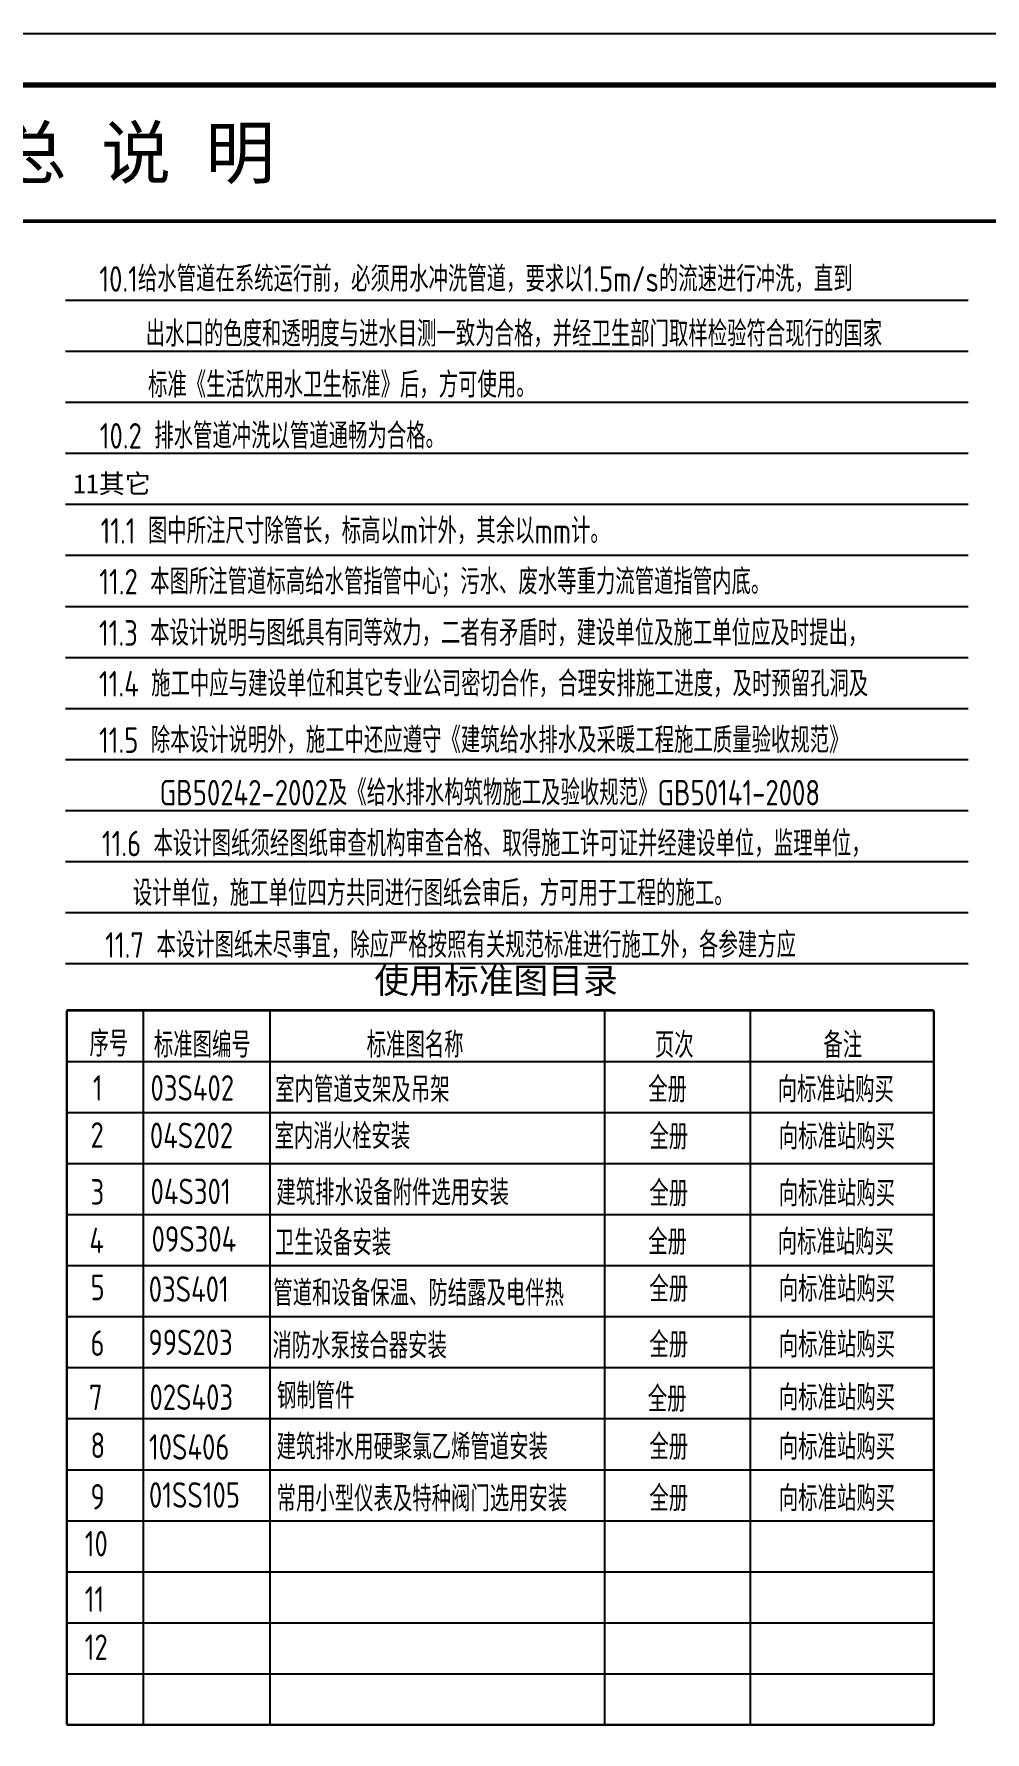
# Model space of a CAD drawing. Extents: x 888742 to 1277419, y 9079 to 622358.
# Drawn here: x 1080374 to 1099023, y 506798 to 540074 of the extents above; entities that cross this region are included whole.
import ezdxf

# ---------------------------------------------------------------- set-up
doc = ezdxf.new("R2010")
doc.units = 0
doc.header["$LTSCALE"] = 1000
doc.header["$MEASUREMENT"] = 0
doc.linetypes.add('CENTER2', pattern=[1.125, 0.75, -0.125, 0.125, -0.125])
for name, color, linetype in [('JZ_  PUB_TEXT', 7, 'Continuous'), ('JZ_ \u3000PUB_TEXT', 7, 'Continuous'), ('JZ_PUB_TEXT', 7, 'Continuous'), ('PIPE-雨水', 4, 'CENTER2'), ('PUB_TEXT1', 7, 'Continuous'), ('TWT_TITLE', 7, 'Continuous')]:
    doc.layers.add(name, color=color, linetype=linetype)
doc.styles.add('-黑体', font='', dxfattribs={"width": 0.8})
doc.styles.add('hnurban', font='TSSDENG', dxfattribs={"width": 0.8, "bigfont": 'TSSDCHN'})
doc.styles.add('图签（1）', font='')
doc.styles.add('黑体', font='')
doc.styles.get('-黑体').set_extended_font_data('SimHei')
doc.styles.get('图签（1）').set_extended_font_data('SimHei')
doc.styles.get('黑体').set_extended_font_data('SimHei')

msp = doc.modelspace()

# ---------------------------------------------------------------- linework, layer by layer
at = {"layer": 'PIPE-雨水', "color": 0, "linetype": 'ByBlock'}
for p, q in [((1080989.8, 534858.1), (1098689.8, 534858.1)), ((1080989.8, 533858.1), (1098689.8, 533858.1)), ((1080989.8, 532858.1), (1098689.8, 532858.1)), ((1080989.8, 531858.1), (1098689.8, 531858.1)), ((1080989.8, 530858.1), (1098689.8, 530858.1)), ((1080989.8, 529858.1), (1098689.8, 529858.1)), ((1080989.8, 528858.1), (1098689.8, 528858.1)), ((1080989.8, 527858.1), (1098689.8, 527858.1)), ((1080989.8, 526858.1), (1098689.8, 526858.1)), ((1080989.8, 526858.1), (1098689.8, 526858.1)), ((1080989.8, 525858.1), (1098689.8, 525858.1)), ((1080989.8, 525858.1), (1098689.8, 525858.1)), ((1080989.8, 524858.1), (1098689.8, 524858.1)), ((1080989.8, 523858.1), (1098689.8, 523858.1)), ((1080989.8, 522858.1), (1098689.8, 522858.1)), ((1080989.8, 522858.1), (1098689.8, 522858.1)), ((1080989.8, 521858.1), (1098689.8, 521858.1)), ((1081017.9, 520939.8), (1094524.2, 520939.8)), ((1082517.9, 520939.8), (1082517.9, 506939.8)), ((1084999.1, 520939.8), (1084999.1, 506939.8)), ((1091564, 520939.8), (1091564, 506939.8)), ((1094416.2, 520939.8), (1094416.2, 506939.8)), ((1081017.9, 519939.8), (1098017.9, 519939.8)), ((1081017.9, 518939.8), (1098017.9, 518939.8)), ((1081017.9, 517939.8), (1098017.9, 517939.8)), ((1081017.9, 516939.8), (1098017.9, 516939.8)), ((1081017.9, 515939.8), (1098017.9, 515939.8)), ((1081017.9, 514939.8), (1098017.9, 514939.8)), ((1081017.9, 513939.8), (1098017.9, 513939.8)), ((1081017.9, 512939.8), (1098017.9, 512939.8)), ((1081017.9, 511939.8), (1098017.9, 511939.8)), ((1081017.9, 510939.8), (1098017.9, 510939.8)), ((1081017.9, 509939.8), (1098017.9, 509939.8)), ((1081017.9, 508939.8), (1098017.9, 508939.8)), ((1081017.9, 507939.8), (1098017.9, 507939.8)), ((1081017.9, 506939.8), (1098017.9, 506939.8))]:
    msp.add_line(p, q, dxfattribs=at)
for points, const_width in [([(1114183, 536407.9), (1042083, 536407.9)], 70), ([(1081017.9, 520939.8), (1098017.9, 520939.8)], 50), ([(1081017.9, 520939.8), (1081017.9, 506939.8)], 50), ([(1098017.9, 520939.8), (1098017.9, 506939.8)], 50), ([(1081017.9, 506939.8), (1098017.9, 506939.8)], 50)]:
    msp.add_lwpolyline(points, dxfattribs=dict(at, const_width=const_width))
at = {"layer": 'TWT_TITLE'}
msp.add_lwpolyline([(1039583, 480674.5), (1123683, 480674.5), (1123683, 540074.5), (1039583, 540074.5)], close=True, dxfattribs=at)
at = {"layer": 'TWT_TITLE', "const_width": 100}
msp.add_lwpolyline([(1042083, 481674.5), (1122683, 481674.5), (1122683, 539074.5), (1042083, 539074.5)], close=True, dxfattribs=at)

# ---------------------------------------------------------------- texts
at = {"layer": 'JZ_  PUB_TEXT', "style": 'hnurban', "width": 0.8}
msp.add_text('11.7 本设计图纸未尽事宜，除应严格按照有关规范标准进行施工外，各参建方应', height=500, dxfattribs=at).set_placement((1081771, 521971.8))
at = {"layer": 'JZ_ \u3000PUB_TEXT', "style": '黑体'}
msp.add_text('使用标准图目录', height=500, dxfattribs=at).set_placement((1087048.7, 521276.2))
at = {"layer": 'JZ_ \u3000PUB_TEXT', "style": 'hnurban', "width": 0.8}
for s, p in [('序号', (1081463.1, 520036.1)), ('标准图编号', (1082725.4, 520014)), ('标准图名称', (1086897.4, 520014)), ('页次', (1092550.1, 520010.1)), ('备注', (1095853, 520010.1)), ('1', (1081529, 519170.9)), ('03S402', (1082658.1, 519170.9)), ('室内管道支架及吊架', (1085104, 519137.3)), ('全册', (1092418, 519139.1)), ('向标准站购买', (1094955.8, 519139.1)), ('室内消火栓安装', (1085091.3, 518221.9)), ('全册', (1092441, 518216.2)), ('2', (1081483.1, 518248)), ('04S202', (1082647, 518239.4)), ('向标准站购买', (1094978.7, 518216.2)), ('3', (1081483.1, 517133.6)), ('04S301', (1082660.5, 517142.4)), ('建筑排水设备附件选用安装', (1085127, 517118.9)), ('全册', (1092441, 517101.8)), ('向标准站购买', (1094978.7, 517101.8)), ('4', (1081460.1, 516184)), ('09S304', (1082680.8, 516210.5)), ('卫生设备安装', (1085099, 516135.2)), ('全册', (1092418, 516152.1)), ('向标准站购买', (1094955.8, 516152.1)), ('全册', (1092441, 515229.5)), ('向标准站购买', (1094978.7, 515229.5)), ('5', (1081483.1, 515261.3)), ('03S401', (1082623.8, 515228.5)), ('管道和设备保温、防结露及电伴热', (1085067.5, 515149.1)), ('6', (1081483.1, 514169.4)), ('99S203', (1082618.4, 514183.8)), ('消防水泵接合器安装', (1085051.1, 514118.3)), ('全册', (1092441, 514137.6)), ('向标准站购买', (1094978.7, 514137.6)), ('7', (1081451.6, 513106.2)), ('02S403', (1082639, 513110.8)), ('钢制管件', (1085138.6, 513135.6)), ('全册', (1092409.5, 513074.3)), ('向标准站购买', (1094978.7, 513099.8)), ('8', (1081483.1, 512167.3)), ('10S406', (1082628.8, 512134.9)), ('建筑排水用硬聚氯乙烯管道安装', (1085132, 512135.6)), ('全册', (1092441, 512135.5)), ('向标准站购买', (1094978.7, 512135.5)), ('9', (1081483.1, 511158.6)), ('01SS105', (1082628.8, 511193.5)), ('常用小型仪表及特种阀门选用安装', (1085132, 511120.7)), ('全册', (1092441, 511126.7)), ('向标准站购买', (1094978.7, 511126.7)), ('10', (1081370.1, 510239.5)), ('11', (1081370.1, 509152.5)), ('12', (1081370.1, 508211.8))]:
    msp.add_text(s, height=500, dxfattribs=at).set_placement(p)
at = {"layer": 'JZ_PUB_TEXT', "style": '-黑体'}
msp.add_text('给 排 水 设 计 总 说 明 ', height=1000, dxfattribs=at).set_placement((1069428.2, 537249.2))
at = {"layer": 'JZ_PUB_TEXT', "lineweight": -2, "style": 'hnurban', "width": 0.8}
for s, p in [('10.1给水管道在系统运行前，必须用水冲洗管道，要求以1.5m/s的流速进行冲洗，直到', (1081656.2, 535023.9)), ('出水口的色度和透明度与进水目测一致为合格，并经卫生部门取样检验符合现行的国家', (1082565.5, 533948.9)), ('标准《生活饮用水卫生标准》后，方可使用。', (1082611, 532948.9)), ('10.2 排水管道冲洗以管道通畅为合格。', (1081664.7, 531949.1)), ('11.1 图中所注尺寸除管长，标高以m计外，其余以mm计。', (1081680.3, 530086.6)), ('11.2 本图所注管道标高给水管指管中心；污水、废水等重力流管道指管内底。', (1081655.3, 529090.5)), ('11.3 本设计说明与图纸具有同等效力，二者有矛盾时，建设单位及施工单位应及时提出，', (1081648.4, 528086.6)), ('11.4 施工中应与建设单位和其它专业公司密切合作，合理安排施工进度，及时预留孔洞及', (1081647.9, 527090.5)), ('11.5 除本设计说明外，施工中还应遵守《建筑给水排水及采暖工程施工质量验收规范》', (1081649.9, 525985.8)), ('11.6 本设计图纸须经图纸审查机构审查合格、取得施工许可证并经建设单位，监理单位，', (1081705.5, 523960)), ('设计单位，施工单位四方共同进行图纸会审后，方可用于工程的施工。', (1082313.4, 522987.9))]:
    msp.add_text(s, height=500, dxfattribs=at).set_placement(p)
at = {"layer": 'PUB_TEXT1', "color": 2, "style": '图签（1）'}
msp.add_text('11其它', height=373.42, dxfattribs=at).set_placement((1081138.7, 531075))
at = {"layer": 'PUB_TEXT1', "style": 'hnurban', "width": 0.8}
msp.add_text('GB50242-2002及《给水排水构筑物施工及验收规范》GB50141-2008', height=500, dxfattribs=at).set_placement((1082839.3, 524956.4))

doc.saveas('drawing.dxf')
